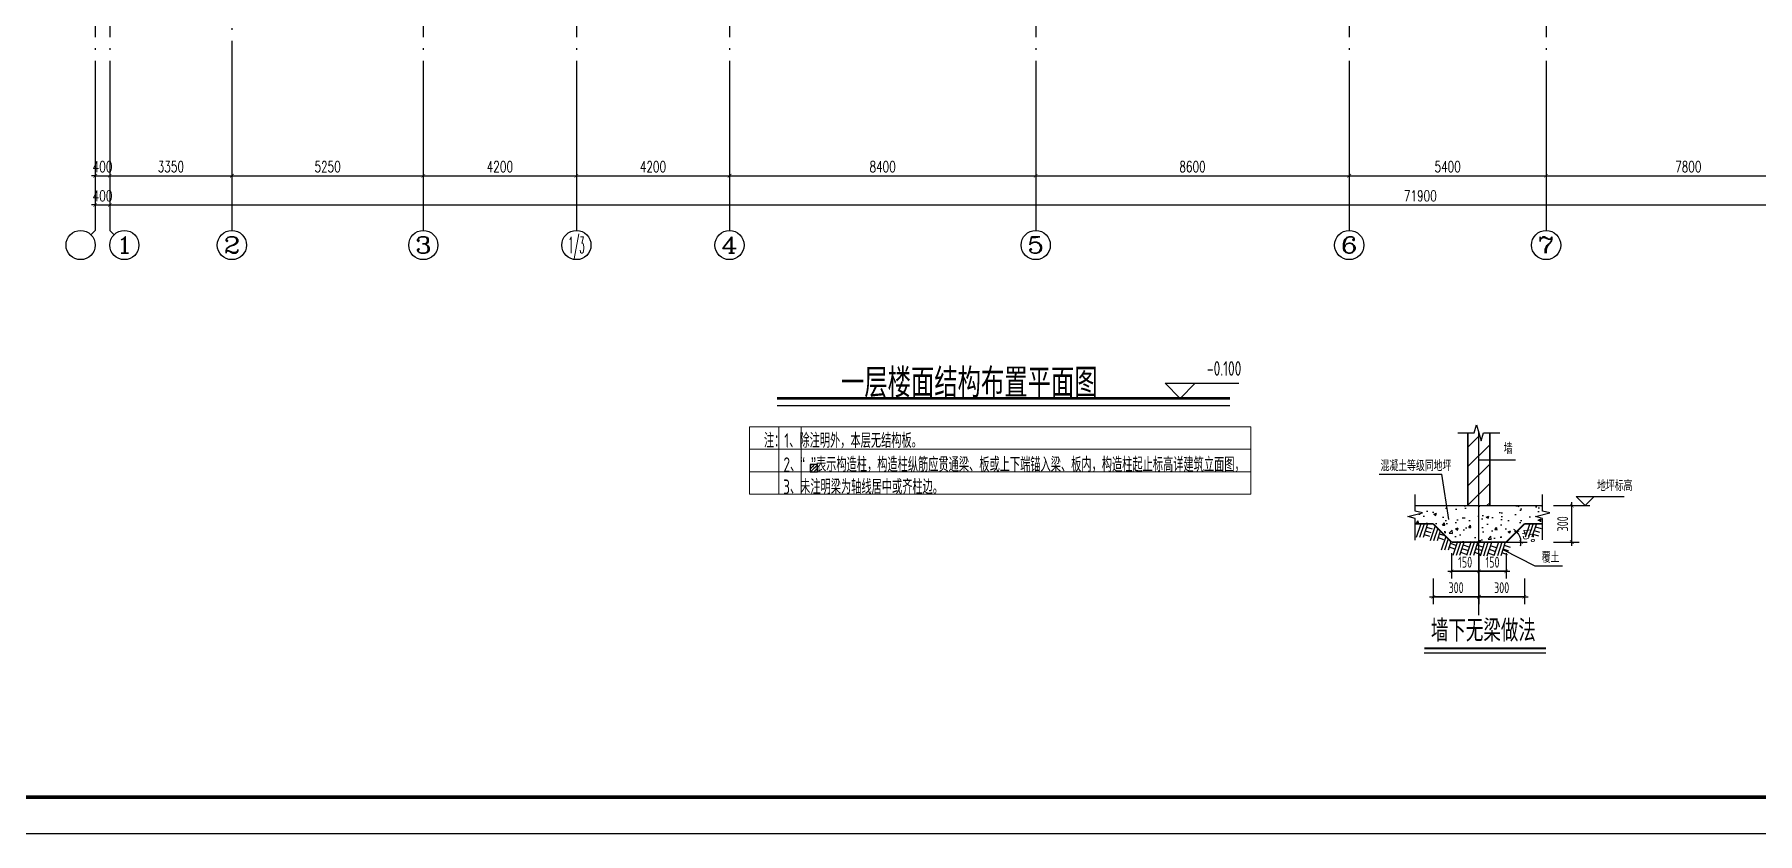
# Model space of a CAD drawing. Extents: x 169490 to 7584583, y -2399407 to 1374371.
# Drawn here: x 605930 to 653196, y 795791 to 817704 of the extents above; entities that cross this region are included whole.
import ezdxf
from ezdxf.enums import TextEntityAlignment as Align

# ---------------------------------------------------------------- set-up
doc = ezdxf.new("R2010")
doc.units = 0
doc.header["$LTSCALE"] = 100
doc.linetypes.add('D3轴线点划线', pattern=[18.5, 12, -3, 0.5, -3])
doc.layers.get('0').update_dxf_attribs({"linetype": 'CONTINUOUS'})
doc.layers.get('DEFPOINTS').update_dxf_attribs({"linetype": 'CONTINUOUS'})
for name, color, linetype in [('AXIS', 3, 'CONTINUOUS'), ('AXIS_TEXT', 4, 'CONTINUOUS'), ('C-AXIS(轴号)', 3, 'CONTINUOUS'), ('C-AXIS-T(字)', 7, 'CONTINUOUS'), ('C-DOTE', 8, 'D3轴线点划线'), ('DIM', 3, 'CONTINUOUS'), ('NUM', 7, 'CONTINUOUS'), ('S-0-TEXT', 7, 'CONTINUOUS'), ('S-SLAB-RTEXT', 7, 'CONTINUOUS'), ('TEXT', 7, 'CONTINUOUS'), ('THIN', 190, 'CONTINUOUS'), ('WALL', 7, 'CONTINUOUS'), ('中文', 7, 'CONTINUOUS'), ('图框', 140, 'CONTINUOUS'), ('文字', 7, 'CONTINUOUS'), ('门编号', 6, 'CONTINUOUS')]:
    doc.layers.add(name, color=color, linetype=linetype)
doc.layers.add('S-1-TEXT', color=7, linetype='CONTINUOUS', lineweight=18)
doc.styles.add('_TCH_AXIS', font='COMPLEX', dxfattribs={"bigfont": 'GBCBIG'})
doc.styles.add('_TCH_DIM_T3', font='SIMPLEX.shx', dxfattribs={"width": 0.705882, "bigfont": 'GBCBIG.shx'})
doc.styles.add('COMPLEX', font='COMPLEX')
doc.styles.add('TSSD_Dimension', font='Tssdeng.shx', dxfattribs={"width": 0.7, "bigfont": 'tssdchn.shx'})
doc.styles.add('TSSD_Label', font='Tssdeng.shx', dxfattribs={"width": 0.7, "bigfont": 'hztxt.shx'})
doc.styles.add('TSSD_REIN', font='tssdeng.shx', dxfattribs={"width": 0.7, "bigfont": 'hztxt.shx'})
doc.dimstyles.new('_TCH_ARCH&&100', dxfattribs={"dimtxt": 297.5, "dimasz": 100, "dimexe": 250, "dimexo": 300, "dimgap": 100, "dimtad": 1, "dimdec": 0, "dimzin": 0, "dimdsep": 46, "dimtxsty": '_TCH_DIM_T3', "dimblk": 'ARCHTICK', "dimcen": 0.09, "dimclrt": 7, "dimazin": 2, "dimtfac": 1, "dimtdec": 0, "dimtix": 1, "dimtmove": 2, "dimatfit": 3, "dimfxl": 1, "dimtolj": 1, "dimtzin": 0, "dimarcsym": 0})
doc.dimstyles.new('TSSD_100_100', dxfattribs={"dimtxt": 300, "dimasz": 100, "dimexe": 100, "dimexo": 250, "dimgap": 100, "dimtad": 1, "dimdec": 0, "dimzin": 0, "dimdsep": 46, "dimtxsty": 'TSSD_Dimension', "dimblk": 'ARCHTICK', "dimcen": 0, "dimdle": 100, "dimclrt": 7, "dimadec": 0, "dimazin": 0, "dimtfac": 1, "dimtdec": 0, "dimtix": 1, "dimtmove": 2, "dimatfit": 3, "dimfxl": 1, "dimtolj": 1, "dimtzin": 0, "dimarcsym": 0})

# ---------------------------------------------------------------- blocks, each defined once
blk = doc.blocks.new('_ARCHTICK')
at = {"const_width": 0.15}
blk.add_lwpolyline([(-0.5, -0.5), (0.5, 0.5)], dxfattribs=at)
blk = doc.blocks.new('*D3469')
at = {"layer": 'AXIS', "color": 0, "lineweight": -2, "transparency": 16777216}
for p, q in [((607996, 816029), (607996, 812779)), ((679896, 816029), (679896, 812779)), ((607996, 813029), (679896, 813029))]:
    blk.add_line(p, q, dxfattribs=at)
at = {"layer": 'DEFPOINTS', "color": 0, "transparency": 16777216}
for p in [(607996, 816329), (679896, 816329), (679896, 813029)]:
    blk.add_point(p, dxfattribs=at)
at = {"layer": 'AXIS', "color": 0, "lineweight": -2, "transparency": 16777216, "xscale": 100, "yscale": 100, "zscale": 100, "rotation": 180}
blk.add_blockref('_ARCHTICK', (607996, 813029), dxfattribs=at)
at = {"layer": 'AXIS', "color": 0, "lineweight": -2, "transparency": 16777216, "xscale": 100, "yscale": 100, "zscale": 100}
blk.add_blockref('_ARCHTICK', (679896, 813029), dxfattribs=at)
at = {"layer": 'AXIS', "color": 7, "transparency": 16777216, "insert": (643946, 813278), "char_height": 297.5, "attachment_point": 5, "style": '_TCH_DIM_T3'}
blk.add_mtext('\\A1;71900', dxfattribs=at)
blk = doc.blocks.new('*D3470')
at = {"layer": 'AXIS', "color": 0, "lineweight": -2, "transparency": 16777216}
for p, q in [((607596, 816029), (607596, 812779)), ((607996, 816029), (607996, 812779)), ((607596, 813029), (607496, 813029)), ((607596, 813029), (607996, 813029)), ((607996, 813029), (608096, 813029))]:
    blk.add_line(p, q, dxfattribs=at)
at = {"layer": 'DEFPOINTS', "color": 0, "transparency": 16777216}
for p in [(607596, 816329), (607996, 816329), (607996, 813029)]:
    blk.add_point(p, dxfattribs=at)
at = {"layer": 'AXIS', "color": 0, "lineweight": -2, "transparency": 16777216, "xscale": 100, "yscale": 100, "zscale": 100}
blk.add_blockref('_ARCHTICK', (607596, 813029), dxfattribs=at)
at = {"layer": 'AXIS', "color": 0, "lineweight": -2, "transparency": 16777216, "xscale": 100, "yscale": 100, "zscale": 100, "rotation": 180}
blk.add_blockref('_ARCHTICK', (607996, 813029), dxfattribs=at)
at = {"layer": 'AXIS', "color": 7, "transparency": 16777216, "insert": (607796, 813278), "char_height": 297.5, "attachment_point": 5, "style": '_TCH_DIM_T3'}
blk.add_mtext('\\A1;400', dxfattribs=at)
blk = doc.blocks.new('*D3471')
at = {"layer": 'AXIS', "color": 0, "lineweight": -2, "transparency": 16777216}
for p, q in [((607596, 816029), (607596, 813579)), ((607996, 816029), (607996, 813579)), ((607596, 813829), (607496, 813829)), ((607596, 813829), (607996, 813829)), ((607996, 813829), (608096, 813829))]:
    blk.add_line(p, q, dxfattribs=at)
at = {"layer": 'DEFPOINTS', "color": 0, "transparency": 16777216}
for p in [(607596, 816329), (607996, 816329), (607996, 813829)]:
    blk.add_point(p, dxfattribs=at)
at = {"layer": 'AXIS', "color": 0, "lineweight": -2, "transparency": 16777216, "xscale": 100, "yscale": 100, "zscale": 100}
blk.add_blockref('_ARCHTICK', (607596, 813829), dxfattribs=at)
at = {"layer": 'AXIS', "color": 0, "lineweight": -2, "transparency": 16777216, "xscale": 100, "yscale": 100, "zscale": 100, "rotation": 180}
blk.add_blockref('_ARCHTICK', (607996, 813829), dxfattribs=at)
at = {"layer": 'AXIS', "color": 7, "transparency": 16777216, "insert": (607796, 814078), "char_height": 297.5, "attachment_point": 5, "style": '_TCH_DIM_T3'}
blk.add_mtext('\\A1;400', dxfattribs=at)
blk = doc.blocks.new('*D3472')
at = {"layer": 'AXIS', "color": 0, "lineweight": -2, "transparency": 16777216}
for p, q in [((607996, 816029), (607996, 813579)), ((611346, 816029), (611346, 813579)), ((607996, 813829), (611346, 813829))]:
    blk.add_line(p, q, dxfattribs=at)
at = {"layer": 'DEFPOINTS', "color": 0, "transparency": 16777216}
for p in [(607996, 816329), (611346, 816329), (611346, 813829)]:
    blk.add_point(p, dxfattribs=at)
at = {"layer": 'AXIS', "color": 0, "lineweight": -2, "transparency": 16777216, "xscale": 100, "yscale": 100, "zscale": 100, "rotation": 180}
blk.add_blockref('_ARCHTICK', (607996, 813829), dxfattribs=at)
at = {"layer": 'AXIS', "color": 0, "lineweight": -2, "transparency": 16777216, "xscale": 100, "yscale": 100, "zscale": 100}
blk.add_blockref('_ARCHTICK', (611346, 813829), dxfattribs=at)
at = {"layer": 'AXIS', "color": 7, "transparency": 16777216, "insert": (609671, 814078), "char_height": 297.5, "attachment_point": 5, "style": '_TCH_DIM_T3'}
blk.add_mtext('\\A1;3350', dxfattribs=at)
blk = doc.blocks.new('*D3473')
at = {"layer": 'AXIS', "color": 0, "lineweight": -2, "transparency": 16777216}
for p, q in [((611346, 816029), (611346, 813579)), ((616596, 816029), (616596, 813579)), ((611346, 813829), (616596, 813829))]:
    blk.add_line(p, q, dxfattribs=at)
at = {"layer": 'DEFPOINTS', "color": 0, "transparency": 16777216}
for p in [(611346, 816329), (616596, 816329), (616596, 813829)]:
    blk.add_point(p, dxfattribs=at)
at = {"layer": 'AXIS', "color": 0, "lineweight": -2, "transparency": 16777216, "xscale": 100, "yscale": 100, "zscale": 100, "rotation": 180}
blk.add_blockref('_ARCHTICK', (611346, 813829), dxfattribs=at)
at = {"layer": 'AXIS', "color": 0, "lineweight": -2, "transparency": 16777216, "xscale": 100, "yscale": 100, "zscale": 100}
blk.add_blockref('_ARCHTICK', (616596, 813829), dxfattribs=at)
at = {"layer": 'AXIS', "color": 7, "transparency": 16777216, "insert": (613971, 814078), "char_height": 297.5, "attachment_point": 5, "style": '_TCH_DIM_T3'}
blk.add_mtext('\\A1;5250', dxfattribs=at)
blk = doc.blocks.new('*D3474')
at = {"layer": 'AXIS', "color": 0, "lineweight": -2, "transparency": 16777216}
for p, q in [((616596, 816029), (616596, 813579)), ((620796, 816029), (620796, 813579)), ((616596, 813829), (620796, 813829))]:
    blk.add_line(p, q, dxfattribs=at)
at = {"layer": 'DEFPOINTS', "color": 0, "transparency": 16777216}
for p in [(616596, 816329), (620796, 816329), (620796, 813829)]:
    blk.add_point(p, dxfattribs=at)
at = {"layer": 'AXIS', "color": 0, "lineweight": -2, "transparency": 16777216, "xscale": 100, "yscale": 100, "zscale": 100, "rotation": 180}
blk.add_blockref('_ARCHTICK', (616596, 813829), dxfattribs=at)
at = {"layer": 'AXIS', "color": 0, "lineweight": -2, "transparency": 16777216, "xscale": 100, "yscale": 100, "zscale": 100}
blk.add_blockref('_ARCHTICK', (620796, 813829), dxfattribs=at)
at = {"layer": 'AXIS', "color": 7, "transparency": 16777216, "insert": (618696, 814078), "char_height": 297.5, "attachment_point": 5, "style": '_TCH_DIM_T3'}
blk.add_mtext('\\A1;4200', dxfattribs=at)
blk = doc.blocks.new('*D3475')
at = {"layer": 'AXIS', "color": 0, "lineweight": -2, "transparency": 16777216}
for p, q in [((620796, 816029), (620796, 813579)), ((624996, 816029), (624996, 813579)), ((620796, 813829), (624996, 813829))]:
    blk.add_line(p, q, dxfattribs=at)
at = {"layer": 'DEFPOINTS', "color": 0, "transparency": 16777216}
for p in [(620796, 816329), (624996, 816329), (624996, 813829)]:
    blk.add_point(p, dxfattribs=at)
at = {"layer": 'AXIS', "color": 0, "lineweight": -2, "transparency": 16777216, "xscale": 100, "yscale": 100, "zscale": 100, "rotation": 180}
blk.add_blockref('_ARCHTICK', (620796, 813829), dxfattribs=at)
at = {"layer": 'AXIS', "color": 0, "lineweight": -2, "transparency": 16777216, "xscale": 100, "yscale": 100, "zscale": 100}
blk.add_blockref('_ARCHTICK', (624996, 813829), dxfattribs=at)
at = {"layer": 'AXIS', "color": 7, "transparency": 16777216, "insert": (622896, 814078), "char_height": 297.5, "attachment_point": 5, "style": '_TCH_DIM_T3'}
blk.add_mtext('\\A1;4200', dxfattribs=at)
blk = doc.blocks.new('*D3476')
at = {"layer": 'AXIS', "color": 0, "lineweight": -2, "transparency": 16777216}
for p, q in [((624996, 816029), (624996, 813579)), ((633396, 816029), (633396, 813579)), ((624996, 813829), (633396, 813829))]:
    blk.add_line(p, q, dxfattribs=at)
at = {"layer": 'DEFPOINTS', "color": 0, "transparency": 16777216}
for p in [(624996, 816329), (633396, 816329), (633396, 813829)]:
    blk.add_point(p, dxfattribs=at)
at = {"layer": 'AXIS', "color": 0, "lineweight": -2, "transparency": 16777216, "xscale": 100, "yscale": 100, "zscale": 100, "rotation": 180}
blk.add_blockref('_ARCHTICK', (624996, 813829), dxfattribs=at)
at = {"layer": 'AXIS', "color": 0, "lineweight": -2, "transparency": 16777216, "xscale": 100, "yscale": 100, "zscale": 100}
blk.add_blockref('_ARCHTICK', (633396, 813829), dxfattribs=at)
at = {"layer": 'AXIS', "color": 7, "transparency": 16777216, "insert": (629196, 814078), "char_height": 297.5, "attachment_point": 5, "style": '_TCH_DIM_T3'}
blk.add_mtext('\\A1;8400', dxfattribs=at)
blk = doc.blocks.new('*D3477')
at = {"layer": 'AXIS', "color": 0, "lineweight": -2, "transparency": 16777216}
for p, q in [((633396, 816029), (633396, 813579)), ((641996, 816029), (641996, 813579)), ((633396, 813829), (641996, 813829))]:
    blk.add_line(p, q, dxfattribs=at)
at = {"layer": 'DEFPOINTS', "color": 0, "transparency": 16777216}
for p in [(633396, 816329), (641996, 816329), (641996, 813829)]:
    blk.add_point(p, dxfattribs=at)
at = {"layer": 'AXIS', "color": 0, "lineweight": -2, "transparency": 16777216, "xscale": 100, "yscale": 100, "zscale": 100, "rotation": 180}
blk.add_blockref('_ARCHTICK', (633396, 813829), dxfattribs=at)
at = {"layer": 'AXIS', "color": 0, "lineweight": -2, "transparency": 16777216, "xscale": 100, "yscale": 100, "zscale": 100}
blk.add_blockref('_ARCHTICK', (641996, 813829), dxfattribs=at)
at = {"layer": 'AXIS', "color": 7, "transparency": 16777216, "insert": (637696, 814078), "char_height": 297.5, "attachment_point": 5, "style": '_TCH_DIM_T3'}
blk.add_mtext('\\A1;8600', dxfattribs=at)
blk = doc.blocks.new('*D3478')
at = {"layer": 'AXIS', "color": 0, "lineweight": -2, "transparency": 16777216}
for p, q in [((641996, 816029), (641996, 813579)), ((647396, 816029), (647396, 813579)), ((641996, 813829), (647396, 813829))]:
    blk.add_line(p, q, dxfattribs=at)
at = {"layer": 'DEFPOINTS', "color": 0, "transparency": 16777216}
for p in [(641996, 816329), (647396, 816329), (647396, 813829)]:
    blk.add_point(p, dxfattribs=at)
at = {"layer": 'AXIS', "color": 0, "lineweight": -2, "transparency": 16777216, "xscale": 100, "yscale": 100, "zscale": 100, "rotation": 180}
blk.add_blockref('_ARCHTICK', (641996, 813829), dxfattribs=at)
at = {"layer": 'AXIS', "color": 0, "lineweight": -2, "transparency": 16777216, "xscale": 100, "yscale": 100, "zscale": 100}
blk.add_blockref('_ARCHTICK', (647396, 813829), dxfattribs=at)
at = {"layer": 'AXIS', "color": 7, "transparency": 16777216, "insert": (644696, 814078), "char_height": 297.5, "attachment_point": 5, "style": '_TCH_DIM_T3'}
blk.add_mtext('\\A1;5400', dxfattribs=at)
blk = doc.blocks.new('*D3479')
at = {"layer": 'AXIS', "color": 0, "lineweight": -2, "transparency": 16777216}
for p, q in [((647396, 816029), (647396, 813579)), ((655196, 816029), (655196, 813579)), ((647396, 813829), (655196, 813829))]:
    blk.add_line(p, q, dxfattribs=at)
at = {"layer": 'DEFPOINTS', "color": 0, "transparency": 16777216}
for p in [(647396, 816329), (655196, 816329), (655196, 813829)]:
    blk.add_point(p, dxfattribs=at)
at = {"layer": 'AXIS', "color": 0, "lineweight": -2, "transparency": 16777216, "xscale": 100, "yscale": 100, "zscale": 100, "rotation": 180}
blk.add_blockref('_ARCHTICK', (647396, 813829), dxfattribs=at)
at = {"layer": 'AXIS', "color": 0, "lineweight": -2, "transparency": 16777216, "xscale": 100, "yscale": 100, "zscale": 100}
blk.add_blockref('_ARCHTICK', (655196, 813829), dxfattribs=at)
at = {"layer": 'AXIS', "color": 7, "transparency": 16777216, "insert": (651296, 814078), "char_height": 297.5, "attachment_point": 5, "style": '_TCH_DIM_T3'}
blk.add_mtext('\\A1;7800', dxfattribs=at)
blk = doc.blocks.new('_AXISO')
blk.add_circle((0, 0), 0.5)
at = {"layer": 'AXIS_TEXT', "style": 'COMPLEX', "width": 1.041667}
blk.add_attdef('A', text='', height=0.56, dxfattribs=at).set_placement((-0.25, -0.28), (0.25, -0.28), align=Align.FIT)
blk = doc.blocks.new('*D3483')
at = {"layer": 'DEFPOINTS', "color": 0, "linetype": 'Continuous', "transparency": 16777216}
for p in [(645551, 802783), (646801, 802783), (646801, 802283)]:
    blk.add_point(p, dxfattribs=at)
at = {"layer": 'DIM', "color": 0, "linetype": 'Continuous', "lineweight": -2, "transparency": 16777216}
for p, q in [((645451, 802283), (646901, 802283)), ((645551, 802533), (645551, 802183)), ((646801, 802533), (646801, 802183))]:
    blk.add_line(p, q, dxfattribs=at)
at = {"layer": 'DIM', "color": 0, "linetype": 'Continuous', "lineweight": -2, "transparency": 16777216, "xscale": 100, "yscale": 100, "zscale": 100, "rotation": 180}
blk.add_blockref('_ARCHTICK', (645551, 802283), dxfattribs=at)
at = {"layer": 'DIM', "color": 0, "linetype": 'Continuous', "lineweight": -2, "transparency": 16777216, "xscale": 100, "yscale": 100, "zscale": 100}
blk.add_blockref('_ARCHTICK', (646801, 802283), dxfattribs=at)
at = {"layer": 'DIM', "color": 7, "linetype": 'Continuous', "transparency": 16777216, "insert": (646176, 802533), "char_height": 300, "attachment_point": 5, "style": 'TSSD_Dimension'}
blk.add_mtext('\\A1;300', dxfattribs=at)
blk = doc.blocks.new('*D3484')
at = {"layer": 'DEFPOINTS', "color": 0, "linetype": 'Continuous', "transparency": 16777216}
for p in [(646801, 804283), (646301, 803783), (646301, 803783), (646652, 803986), (646873, 803783)]:
    blk.add_point(p, dxfattribs=at)
at = {"layer": 'DIM', "color": 0, "linetype": 'Continuous', "lineweight": -2, "transparency": 16777216}
for start, end in [(45, 59.1555), (0, 45), (345.8445, 0)]:
    blk.add_arc((646301, 803783), 406, start, end, dxfattribs=at)
at = {"layer": 'DIM', "color": 0, "linetype": 'Continuous', "lineweight": -2, "transparency": 16777216, "xscale": 100, "yscale": 100, "zscale": 100}
for p, rotation in [((646588, 804070), 315.0000000000008), ((646707, 803783), 90.00000000001255)]:
    blk.add_blockref('_ARCHTICK', p, dxfattribs=dict(at, rotation=rotation))
at = {"layer": 'DIM', "color": 7, "linetype": 'Continuous', "transparency": 16777216, "insert": (646907, 803948), "char_height": 300, "attachment_point": 5, "rotation": 285.239, "style": 'TSSD_Dimension'}
blk.add_mtext('\\A1;45°', dxfattribs=at)
blk = doc.blocks.new('*D3485')
at = {"layer": 'DEFPOINTS', "color": 0, "linetype": 'Continuous', "transparency": 16777216}
for p in [(647601, 804783), (648101, 804783), (647601, 803783)]:
    blk.add_point(p, dxfattribs=at)
at = {"layer": 'DIM', "color": 0, "linetype": 'Continuous', "lineweight": -2, "transparency": 16777216}
for p, q in [((647851, 804783), (648201, 804783)), ((648101, 803683), (648101, 804883)), ((647851, 803783), (648201, 803783))]:
    blk.add_line(p, q, dxfattribs=at)
at = {"layer": 'DIM', "color": 0, "linetype": 'Continuous', "lineweight": -2, "transparency": 16777216, "xscale": 100, "yscale": 100, "zscale": 100}
for p, rotation in [((648101, 804783), 90), ((648101, 803783), 270)]:
    blk.add_blockref('_ARCHTICK', p, dxfattribs=dict(at, rotation=rotation))
at = {"layer": 'DIM', "color": 7, "linetype": 'Continuous', "transparency": 16777216, "insert": (647851, 804283), "char_height": 300, "attachment_point": 5, "rotation": 90, "style": 'TSSD_Dimension'}
blk.add_mtext('\\A1;300', dxfattribs=at)
blk = doc.blocks.new('*D3486')
at = {"layer": 'DEFPOINTS', "color": 0, "linetype": 'Continuous', "transparency": 16777216}
for p in [(644801, 803483), (645551, 803483), (645551, 802983)]:
    blk.add_point(p, dxfattribs=at)
at = {"layer": 'DIM', "color": 0, "linetype": 'Continuous', "lineweight": -2, "transparency": 16777216}
for p, q in [((644801, 803233), (644801, 802883)), ((645551, 803233), (645551, 802883)), ((644701, 802983), (645651, 802983))]:
    blk.add_line(p, q, dxfattribs=at)
at = {"layer": 'DIM', "color": 0, "linetype": 'Continuous', "lineweight": -2, "transparency": 16777216, "xscale": 100, "yscale": 100, "zscale": 100, "rotation": 180}
blk.add_blockref('_ARCHTICK', (644801, 802983), dxfattribs=at)
at = {"layer": 'DIM', "color": 0, "linetype": 'Continuous', "lineweight": -2, "transparency": 16777216, "xscale": 100, "yscale": 100, "zscale": 100}
blk.add_blockref('_ARCHTICK', (645551, 802983), dxfattribs=at)
at = {"layer": 'DIM', "color": 7, "linetype": 'Continuous', "transparency": 16777216, "insert": (645176, 803233), "char_height": 300, "attachment_point": 5, "style": 'TSSD_Dimension'}
blk.add_mtext('\\A1;150', dxfattribs=at)
blk = doc.blocks.new('*D3487')
at = {"layer": 'DEFPOINTS', "color": 0, "linetype": 'Continuous', "transparency": 16777216}
for p in [(645551, 803483), (646301, 803483), (646301, 802983)]:
    blk.add_point(p, dxfattribs=at)
at = {"layer": 'DIM', "color": 0, "linetype": 'Continuous', "lineweight": -2, "transparency": 16777216}
for p, q in [((645551, 803233), (645551, 802883)), ((646301, 803233), (646301, 802883)), ((645451, 802983), (646401, 802983))]:
    blk.add_line(p, q, dxfattribs=at)
at = {"layer": 'DIM', "color": 0, "linetype": 'Continuous', "lineweight": -2, "transparency": 16777216, "xscale": 100, "yscale": 100, "zscale": 100, "rotation": 180}
blk.add_blockref('_ARCHTICK', (645551, 802983), dxfattribs=at)
at = {"layer": 'DIM', "color": 0, "linetype": 'Continuous', "lineweight": -2, "transparency": 16777216, "xscale": 100, "yscale": 100, "zscale": 100}
blk.add_blockref('_ARCHTICK', (646301, 802983), dxfattribs=at)
at = {"layer": 'DIM', "color": 7, "linetype": 'Continuous', "transparency": 16777216, "insert": (645926, 803233), "char_height": 300, "attachment_point": 5, "style": 'TSSD_Dimension'}
blk.add_mtext('\\A1;150', dxfattribs=at)
blk = doc.blocks.new('*D3488')
at = {"layer": 'DEFPOINTS', "color": 0, "linetype": 'Continuous', "transparency": 16777216}
for p in [(644301, 802783), (645551, 802783), (645551, 802283)]:
    blk.add_point(p, dxfattribs=at)
at = {"layer": 'DIM', "color": 0, "linetype": 'Continuous', "lineweight": -2, "transparency": 16777216}
for p, q in [((644201, 802283), (645651, 802283)), ((644301, 802533), (644301, 802183)), ((645551, 802533), (645551, 802183))]:
    blk.add_line(p, q, dxfattribs=at)
at = {"layer": 'DIM', "color": 0, "linetype": 'Continuous', "lineweight": -2, "transparency": 16777216, "xscale": 100, "yscale": 100, "zscale": 100, "rotation": 180}
blk.add_blockref('_ARCHTICK', (644301, 802283), dxfattribs=at)
at = {"layer": 'DIM', "color": 0, "linetype": 'Continuous', "lineweight": -2, "transparency": 16777216, "xscale": 100, "yscale": 100, "zscale": 100}
blk.add_blockref('_ARCHTICK', (645551, 802283), dxfattribs=at)
at = {"layer": 'DIM', "color": 7, "linetype": 'Continuous', "transparency": 16777216, "insert": (644926, 802533), "char_height": 300, "attachment_point": 5, "style": 'TSSD_Dimension'}
blk.add_mtext('\\A1;300', dxfattribs=at)

msp = doc.modelspace()

# ---------------------------------------------------------------- hatches: boundary and pattern name
at = {"layer": 'S-SLAB-RTEXT'}
h = msp.add_hatch(dxfattribs=at)
h.set_pattern_fill('钢筋混凝土', color=256, scale=25, style=0)
h.set_pattern_definition([(45, (381874.42, 745896.77), (-44.194174, 44.194174), []), (50, (381874.42, 745896.77), (179.315046, -15.68803), [18.75, -206.25]), (355, (381874.42, 745896.77), (-34.68783, 188.04803), [15, -165]), (100.4514, (381889.37, 745895.46), (144.62735, 172.35989), [15.93505, -175.28553]), (46.1842, (381874.42, 745946.77), (266.81026, -41.37975), [28.125, -309.375]), (96.6356, (381896.66, 745943.32), (233.66568, 243.52947), [23.90257, -262.92825]), (351.1842, (381874.42, 745946.77), (233.6655, 243.52965), [22.5, -247.5]), (21, (381899.42, 745934.27), (149.22676, -100.65472), [18.75, -206.25]), (326, (381899.42, 745934.27), (60.82883, 181.28751), [15, -165]), (71.4514, (381911.86, 745925.88), (210.05566, 80.63262), [15.93505, -175.28553]), (37.5, (381874.42, 745896.77), (3.039964, 83.223463), [0, -163, 0, -167.5, 0, -165.625]), (7.5, (381874.42, 745896.77), (65.767384, 98.602928), [0, -95.5, 0, -159.25, 0, -63.125]), (327.5, (381818.67, 745896.77), (133.455609, -5.638718), [0, -62.5, 0, -195, 0, -258.75]), (317.5, (381793.67, 745896.77), (145.79654, 25.026246), [0, -81.25, 0, -129.5, 0, -183.75])])
h.paths.add_polyline_path([(627207.1, 805914.3), (627207.1, 805714.3), (627407.1, 805714.3), (627407.1, 805914.3)])
at = {"layer": 'WALL'}
h = msp.add_hatch(dxfattribs=at)
h.set_pattern_fill('ANSI31', color=256, scale=3000, style=0)
h.set_pattern_definition([(45, (1239547.84, 654507.8), (-265.16504, 265.16504), [])])
h.paths.add_polyline_path([(645551, 806782.6), (645501, 806982.6), (645451, 806782.6), (645251, 806782.6), (645251, 804782.6), (645551, 804782.6)])
h.paths.add_polyline_path([(645551, 804782.6), (645851, 804782.6), (645851, 806782.6), (645651, 806782.6), (645601, 806582.6), (645551, 806782.6)])
h = msp.add_hatch(dxfattribs=at)
h.set_pattern_fill('AN33C', color=256, scale=1000, style=0)
h.set_pattern_definition([(50, (1239547.84, 654507.8), (717.2602, -62.75213), [75, -825]), (355, (1239547.84, 654507.8), (-138.7513, 752.1921), [60, -660]), (100.4514, (1239607.6, 654502.56), (578.5094, 689.43954), [63.7402, -701.1421]), (46.1842, (1239547.8, 654707.8), (1067.241, -165.519), [112.5, -1237.5]), (96.6356, (1239636.8, 654694), (934.6627, 974.1179), [95.6103, -1051.713]), (351.1842, (1239547.8, 654707.8), (934.662, 974.1186), [90, -990]), (21, (1239647.84, 654657.8), (596.90705, -402.6189), [75, -825]), (326, (1239647.84, 654657.8), (243.3153, 725.15005), [60, -660]), (71.4514, (1239697.6, 654624.24), (840.2226, 322.5305), [63.7402, -701.1421]), (37.5, (1239547.84, 654507.8), (12.15986, 332.89385), [0, -652, 0, -670, 0, -662.5]), (7.5, (1239547.84, 654507.8), (263.06954, 394.41171), [0, -382, 0, -637, 0, -252.5]), (327.5, (1239324.84, 654507.8), (533.82244, -22.55487), [0, -250, 0, -780, 0, -1035]), (317.5, (1239224.84, 654507.8), (583.18617, 100.105), [0, -325, 0, -518, 0, -735])])
h.paths.add_polyline_path([(645551, 803782.6), (645551, 804782.6), (643801, 804782.6), (643801, 804632.6), (644001, 804582.6), (643801, 804532.6), (643801, 804282.6), (644301, 804282.6), (644801, 803782.6)])
h.paths.add_polyline_path([(645551, 803782.6), (646301, 803782.6), (646801, 804282.6), (647301, 804282.6), (647301, 804432.6), (647101, 804482.6), (647301, 804532.6), (647301, 804782.6), (645551, 804782.6)])

# ---------------------------------------------------------------- linework, layer by layer
at = {"ltscale": 10}
msp.add_lwpolyline([(690882.7, 854191.4), (596277.8, 854191.4), (596277.8, 796791.4), (690882.7, 796791.4)], close=True, dxfattribs=at)
at = {"layer": 'C-AXIS(轴号)'}
for p, q in [((607595.7, 816328.9), (607595.7, 812328.9)), ((607995.7, 816328.9), (607995.7, 812328.9)), ((611345.7, 816328.9), (611345.7, 812328.9)), ((616595.7, 816328.9), (616595.7, 812328.9)), ((620795.7, 816328.9), (620795.7, 812328.9)), ((624995.7, 816328.9), (624995.7, 812328.9)), ((633395.7, 816328.9), (633395.7, 812328.9)), ((641995.7, 816328.9), (641995.7, 812328.9)), ((647395.7, 816328.9), (647395.7, 812328.9)), ((607478.6, 812211.7), (607595.7, 812328.9)), ((608112.9, 812211.7), (607995.7, 812328.9))]:
    msp.add_line(p, q, dxfattribs=at)
at = {"layer": 'C-DOTE'}
for p, q in [((607595.7, 841028.9), (607595.7, 816328.9)), ((607995.7, 841028.9), (607995.7, 816328.9)), ((616595.7, 841028.9), (616595.7, 816328.9)), ((620795.7, 841028.9), (620795.7, 816328.9)), ((624995.7, 841028.9), (624995.7, 816328.9)), ((633395.7, 841028.9), (633395.7, 816328.9)), ((641995.7, 841028.9), (641995.7, 816328.9)), ((647395.7, 841028.9), (647395.7, 816328.9)), ((611345.7, 828628.9), (611345.7, 816328.9))]:
    msp.add_line(p, q, dxfattribs=at)
at = {"layer": 'DIM'}
for p, q in [((645551, 801782.6), (645551, 806782.6)), ((645551, 806039.9), (646556.7, 806039.9)), ((642820.7, 805647.3), (644532.8, 805647.3)), ((644731.1, 804404.2), (644532.8, 805647.3)), ((647601, 804782.6), (648599.5, 804782.6)), ((648101, 803782.6), (648101, 804782.6)), ((646208.4, 803576.9), (647082.7, 803132.6)), ((647601, 803782.6), (648301, 803782.6)), ((644801, 803482.6), (644801, 802782.6)), ((646301, 803482.6), (646301, 802782.6)), ((647082.7, 803132.6), (647841.1, 803132.6)), ((644301, 802782.6), (644301, 802082.6)), ((645551, 802982.6), (644801, 802982.6)), ((646301, 802982.6), (645551, 802982.6)), ((645551, 802782.6), (645551, 802082.6)), ((645551, 802782.6), (645551, 802082.6)), ((646801, 802782.6), (646801, 802082.6)), ((645551, 802282.6), (644301, 802282.6)), ((646801, 802282.6), (645551, 802282.6))]:
    msp.add_line(p, q, dxfattribs=at)
msp.add_lwpolyline([(648717.5, 805032.6), (648467.5, 804782.6), (648217.5, 805032.6), (649541.5, 805032.6)], dxfattribs=at)
at = {"layer": 'NUM'}
msp.add_line((644048.2, 800750.5), (647392.8, 800750.5), dxfattribs=at)
at = {"layer": 'NUM', "const_width": 50}
msp.add_lwpolyline([(644051.2, 800870.1), (647391.4, 800870.1)], dxfattribs=at)
at = {"layer": 'S-1-TEXT', "color": 8}
for p, q in [((639300.3, 806947.6), (625545.4, 806947.6)), ((625545.4, 806947.6), (625545.4, 805097.7)), ((626346.3, 806947.6), (626346.3, 805097.7)), ((626963.8, 806947.6), (626963.8, 805097.7)), ((639300.3, 806331), (625545.4, 806331)), ((639300.3, 805714.3), (625545.4, 805714.3)), ((639300.3, 805714.3), (625545.4, 805714.3)), ((639300.3, 805714.3), (625545.4, 805714.3)), ((639300.3, 805097.7), (625545.4, 805097.7))]:
    msp.add_line(p, q, dxfattribs=at)
msp.add_lwpolyline([(639300.3, 806947.6), (639300.3, 805097.7)], dxfattribs=at)
at = {"layer": 'S-SLAB-RTEXT'}
msp.add_lwpolyline([(627207.1, 805714.3), (627407.1, 805714.3), (627407.1, 805914.3), (627207.1, 805914.3)], close=True, dxfattribs=at)
at = {"layer": 'THIN'}
for p, q in [((637356.2, 807724.8), (636943.7, 808137.3)), ((636943.7, 808137.3), (638966.4, 808137.3)), ((637356.2, 807724.8), (637768.7, 808137.3))]:
    msp.add_line(p, q, dxfattribs=at)
msp.add_lwpolyline([(644971, 806782.6), (645421, 806782.6), (645491, 807002.6), (645611, 806562.6), (645681, 806782.6), (646131, 806782.6)], dxfattribs=at)
at = {"layer": 'WALL'}
for p, q in [((643958.5, 804282.6), (643834.2, 803906.7)), ((644051, 804282.6), (643926.8, 803906.7)), ((644144.8, 804282.6), (644020.6, 803906.7)), ((644082.7, 804094.7), (644230.3, 804045.9)), ((644116.2, 804196.1), (644274.2, 804144.7)), ((644341.5, 804198.5), (644217.3, 803822.6)), ((644421.9, 804161.7), (644309.8, 803822.6)), ((644492.4, 804091.3), (644403.6, 803822.6)), ((644465.7, 804010.5), (644613.3, 803961.8)), ((646945.1, 804291.7), (646820.8, 803915.8)), ((647037.6, 804291.7), (646913.4, 803915.8)), ((647131.4, 804291.7), (647007.2, 803915.8)), ((647035.9, 804002.8), (647184.6, 803950.9)), ((647069.3, 804103.8), (647216.9, 804055)), ((647102.8, 804205.2), (647260.8, 804153.8)), ((644049.3, 803993.7), (644198, 803941.7)), ((644432.3, 803909.6), (644581, 803857.6)), ((644644, 803939.6), (644519.8, 803563.7)), ((644713.6, 803870.1), (644612.3, 803563.7)), ((644784.1, 803799.6), (644706.1, 803563.7)), ((644734.9, 803650.7), (644883.6, 803598.7)), ((644768.2, 803751.7), (644915.8, 803702.9)), ((644960.8, 803796), (644836.5, 803420.1)), ((645053.3, 803796), (644929.1, 803420.1)), ((645147.1, 803796), (645022.9, 803420.1)), ((645085, 803608.1), (645232.6, 803559.3)), ((645118.5, 803709.5), (645276.4, 803658.1)), ((645338.6, 803796), (645214.3, 803420.1)), ((645431.1, 803796), (645306.9, 803420.1)), ((645524.9, 803796), (645400.7, 803420.1)), ((645462.8, 803608.1), (645610.4, 803559.3)), ((645496.3, 803709.5), (645654.3, 803658.1)), ((645707.2, 803774.6), (645583, 803398.7)), ((645799.8, 803774.6), (645675.5, 803398.7)), ((645893.5, 803774.6), (645769.3, 803398.7)), ((645831.4, 803586.6), (645979, 803537.8)), ((645864.9, 803688), (646022.9, 803636.7)), ((646090, 803782.6), (645965.8, 803406.7)), ((646182.6, 803782.6), (646058.3, 803406.7)), ((646276.3, 803782.6), (646152.1, 803406.7)), ((646214.2, 803594.7), (646361.8, 803545.9)), ((646247.7, 803696.1), (646405.7, 803644.7)), ((646301, 803782.6), (646873.4, 803782.6)), ((645051.6, 803507.1), (645200.3, 803455.1)), ((645429.4, 803507.1), (645578.1, 803455.1)), ((645798.1, 803485.6), (645946.8, 803433.7)), ((646180.9, 803493.7), (646329.6, 803441.7))]:
    msp.add_line(p, q, dxfattribs=at)
at = {"layer": 'WALL', "const_width": 45}
for points in [[(645251, 804782.6), (645251, 806782.6)], [(645851, 804782.6), (645851, 806782.6)], [(643801, 804782.6), (647301, 804782.6)], [(643801, 804282.6), (644301, 804282.6)], [(644301, 804282.6), (644801, 803782.6)], [(646301, 803782.6), (646801, 804282.6)], [(646801, 804282.6), (647301, 804282.6)], [(644801, 803782.6), (646301, 803782.6)]]:
    msp.add_lwpolyline(points, dxfattribs=at)
at = {"layer": 'WALL'}
for points in [[(643801, 803836.1), (643801, 804432.6), (643601, 804482.6), (644001, 804582.6), (643801, 804632.6), (643801, 805089.6)], [(647301, 803841.6), (647301, 804432.6), (647101, 804482.6), (647501, 804582.6), (647301, 804632.6), (647301, 805089.6)]]:
    msp.add_lwpolyline(points, dxfattribs=at)
at = {"layer": '中文'}
msp.add_line((645551, 803482.6), (645551, 802782.6), dxfattribs=at)
msp.add_line((645551, 803482.6), (645551, 802782.6), dxfattribs=at)
at = {"layer": '图框'}
msp.add_lwpolyline([(593777.8, 795791.4), (698877.8, 795791.4), (698877.8, 855191.4), (593777.8, 855191.4)], close=True, dxfattribs=at)
at = {"layer": '图框', "const_width": 100}
msp.add_lwpolyline([(596277.8, 796791.4), (697877.8, 796791.4), (697877.8, 854191.4), (596277.8, 854191.4)], close=True, dxfattribs=at)
at = {"layer": '文字'}
msp.add_line((626300.6, 807528.9), (638720.6, 807528.9), dxfattribs=at)
at = {"layer": '文字', "const_width": 75}
msp.add_lwpolyline([(626300.6, 807724.8), (638720.6, 807724.8)], dxfattribs=at)

# ---------------------------------------------------------------- block references
at = {"layer": 'C-AXIS(轴号)', "xscale": 800, "yscale": 800, "zscale": 800}
msp.add_blockref('_AXISO', (607195.7, 811928.9), dxfattribs=at)
at = {"layer": 'C-AXIS(轴号)'}
ref = msp.add_blockref('_AXISO', (608395.7, 811928.9), dxfattribs=dict(at, xscale=800, yscale=800, zscale=800))
ref.add_attrib('A', '1', dxfattribs={"layer": 'C-AXIS-T(字)', "height": 452.5, "style": '_TCH_AXIS', "width": 2.333333}).set_placement((608169.4, 811702.6), (608622, 811702.6), align=Align.FIT)
ref = msp.add_blockref('_AXISO', (611345.7, 811928.9), dxfattribs=dict(at, xscale=800, yscale=800, zscale=800))
ref.add_attrib('A', '2', dxfattribs={"layer": 'C-AXIS-T(字)', "height": 452.5, "style": '_TCH_AXIS', "width": 1.5}).set_placement((611119.4, 811702.6), (611572, 811702.6), align=Align.FIT)
ref = msp.add_blockref('_AXISO', (616595.7, 811928.9), dxfattribs=dict(at, xscale=800, yscale=800, zscale=800))
ref.add_attrib('A', '3', dxfattribs={"layer": 'C-AXIS-T(字)', "height": 452.5, "style": '_TCH_AXIS', "width": 1.5}).set_placement((616369.4, 811702.6), (616822, 811702.6), align=Align.FIT)
ref = msp.add_blockref('_AXISO', (620795.7, 811928.9), dxfattribs=dict(at, xscale=800, yscale=800, zscale=800))
ref.add_attrib('A', '1/3', dxfattribs={"layer": 'C-AXIS-T(字)', "height": 452.55, "style": '_TCH_AXIS', "width": 0.411765}).set_placement((620569.4, 811702.6), (621022, 811702.6), align=Align.FIT)
ref = msp.add_blockref('_AXISO', (624995.7, 811928.9), dxfattribs=dict(at, xscale=800, yscale=800, zscale=800))
ref.add_attrib('A', '4', dxfattribs={"layer": 'C-AXIS-T(字)', "height": 452.5, "style": '_TCH_AXIS', "width": 1.3125}).set_placement((624769.4, 811702.6), (625222, 811702.6), align=Align.FIT)
ref = msp.add_blockref('_AXISO', (633395.7, 811928.9), dxfattribs=dict(at, xscale=800, yscale=800, zscale=800))
ref.add_attrib('A', '5', dxfattribs={"layer": 'C-AXIS-T(字)', "height": 452.5, "style": '_TCH_AXIS', "width": 1.5}).set_placement((633169.4, 811702.6), (633622, 811702.6), align=Align.FIT)
ref = msp.add_blockref('_AXISO', (641995.7, 811928.9), dxfattribs=dict(at, xscale=800, yscale=800, zscale=800))
ref.add_attrib('A', '6', dxfattribs={"layer": 'C-AXIS-T(字)', "height": 452.5, "style": '_TCH_AXIS', "width": 1.5}).set_placement((641769.4, 811702.6), (642222, 811702.6), align=Align.FIT)
ref = msp.add_blockref('_AXISO', (647395.7, 811928.9), dxfattribs=dict(at, xscale=800, yscale=800, zscale=800))
ref.add_attrib('A', '7', dxfattribs={"layer": 'C-AXIS-T(字)', "height": 452.5, "style": '_TCH_AXIS', "width": 1.5}).set_placement((647169.4, 811702.6), (647622, 811702.6), align=Align.FIT)

# ---------------------------------------------------------------- texts
at = {"layer": 'S-0-TEXT', "style": 'TSSD_REIN', "width": 0.7}
for s, p in [(' 注：1、除注明外，本层无结构板。', (625769.8, 806367.6, -2339.2)), ('2、“ ”表示构造柱，构造柱纵筋应贯通梁、板或上下端锚入梁、板内，构造柱起止标高详建筑立面图，', (626474.6, 805708.8, 27253.5)), ('3、未注明梁为轴线居中或齐柱边。', (626466, 805099.6, 28423.1))]:
    msp.add_text(s, height=400, rotation=359.99983, dxfattribs=at).set_placement(p)
at = {"layer": 'TEXT', "ltscale": 99, "style": 'TSSD_REIN', "width": 0.8}
msp.add_text('墙下无梁做法', height=600, dxfattribs=at).set_placement((644235.4, 801056))
at = {"layer": 'THIN', "style": 'TSSD_Label', "width": 0.7}
msp.add_text('-0.100', height=400, dxfattribs=at).set_placement((639036.5, 808224.5), align=Align.BOTTOM_RIGHT)
at = {"layer": 'THIN', "style": 'TSSD_REIN', "width": 0.6}
for s, p in [('墙', (646232.5, 806112.3)), ('地坪标高', (648793.3, 805090.4))]:
    msp.add_text(s, height=300, dxfattribs=at).set_placement(p, align=Align.BOTTOM_LEFT)
for s, p in [('混凝土等级同地坪', (642852.8, 805728.9)), ('覆土', (647275.6, 803218))]:
    msp.add_text(s, height=300, dxfattribs=at).set_placement(p)
at = {"layer": '门编号', "color": 7, "style": 'TSSD_REIN', "width": 0.8}
msp.add_text('一层楼面结构布置平面图', height=800, dxfattribs=at).set_placement((631573.4, 808187.5), align=Align.MIDDLE)

# ---------------------------------------------------------------- dimensions: what is measured, and where the dimension line sits
at = {"layer": 'AXIS'}
for p1, p2, distance, picture, middle in [((607595.7, 816328.9), (607995.7, 816328.9), -3300, '*D3470', (607795.7, 813277.6)), ((607595.7, 816328.9), (607995.7, 816328.9), -2500, '*D3471', (607795.7, 814077.6)), ((607995.7, 816328.9), (679895.7, 816328.9), -3300, '*D3469', (643945.7, 813277.6)), ((607995.7, 816328.9), (611345.7, 816328.9), -2500, '*D3472', (609670.7, 814077.6)), ((611345.7, 816328.9), (616595.7, 816328.9), -2500, '*D3473', (613970.7, 814077.6)), ((616595.7, 816328.9), (620795.7, 816328.9), -2500, '*D3474', (618695.7, 814077.6)), ((620795.7, 816328.9), (624995.7, 816328.9), -2500, '*D3475', (622895.7, 814077.6)), ((624995.7, 816328.9), (633395.7, 816328.9), -2500, '*D3476', (629195.7, 814077.6)), ((633395.7, 816328.9), (641995.7, 816328.9), -2500, '*D3477', (637695.7, 814077.6)), ((641995.7, 816328.9), (647395.7, 816328.9), -2500, '*D3478', (644695.7, 814077.6)), ((647395.7, 816328.9), (655195.7, 816328.9), -2500, '*D3479', (651295.7, 814077.6))]:
    dim = msp.add_aligned_dim(p1=p1, p2=p2, distance=distance, dimstyle='_TCH_ARCH&&100', dxfattribs=at)
    dim.commit()
    dim.dimension.update_dxf_attribs({"geometry": picture, "text_midpoint": middle})
at = {"layer": 'DIM', "linetype": 'Continuous'}
dim = msp.add_linear_dim(base=(648101, 804782.6), p1=(647601, 803782.6), p2=(647601, 804782.6), angle=90, text='300', dimstyle='TSSD_100_100', dxfattribs=at)
dim.commit()
dim.dimension.update_dxf_attribs({"geometry": '*D3485', "text_midpoint": (647851, 804282.6)})
dim = msp.add_angular_dim_2l(base=(646652.4, 803985.5), line1=((646301, 803782.6), (646801, 804282.6)), line2=((646301, 803782.6), (646873.4, 803782.6)), dimstyle='TSSD_100_100', dxfattribs=at)
dim.commit()
dim.dimension.update_dxf_attribs({"geometry": '*D3484', "text_midpoint": (646906.9, 803947.7), "dimtype": 162})
for base, p1, p2, text, picture, middle in [((645551, 802982.6), (644801, 803482.6), (645551, 803482.6), '150', '*D3486', (645176, 803232.6)), ((646301, 802982.6), (645551, 803482.6), (646301, 803482.6), '150', '*D3487', (645926, 803232.6)), ((645551, 802282.6), (644301, 802782.6), (645551, 802782.6), '300', '*D3488', (644926, 802532.6)), ((646801, 802282.6), (645551, 802782.6), (646801, 802782.6), '300', '*D3483', (646176, 802532.6))]:
    dim = msp.add_linear_dim(base=base, p1=p1, p2=p2, text=text, dimstyle='TSSD_100_100', dxfattribs=at)
    dim.commit()
    dim.dimension.update_dxf_attribs({"geometry": picture, "text_midpoint": middle})

doc.saveas('drawing.dxf')
